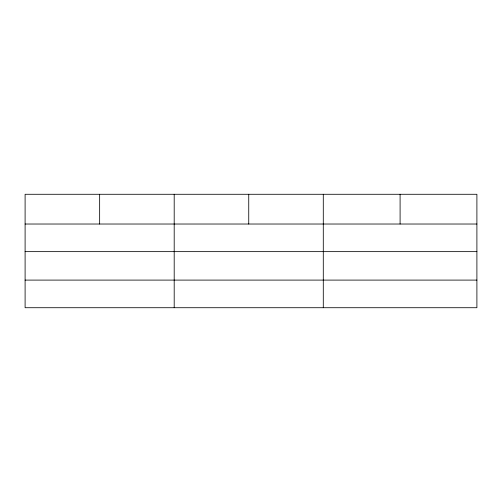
<?xml version="1.0" encoding="UTF-8"?>
<svg xmlns="http://www.w3.org/2000/svg" width="502" height="502" viewBox="0 0 502 502"><rect width="100%" height="100%" fill="white"/><g stroke="black" fill="none" stroke-linecap="round" stroke-linejoin="round"><path stroke-width="0.75" d="M476.9 251.64L476.9 194.28L25.1 194.28L25.1 307.72L476.9 307.72L476.9 251.64L25.1 251.64M25.1 224.024L476.9 224.024M25.1 280.097L476.9 280.097M400.094 194.28L400.094 224.024M323.288 194.28L323.288 307.72M248.741 194.28L248.741 224.024M174.194 194.28L174.194 307.72M99.647 194.28L99.647 224.024"/></g></svg>
